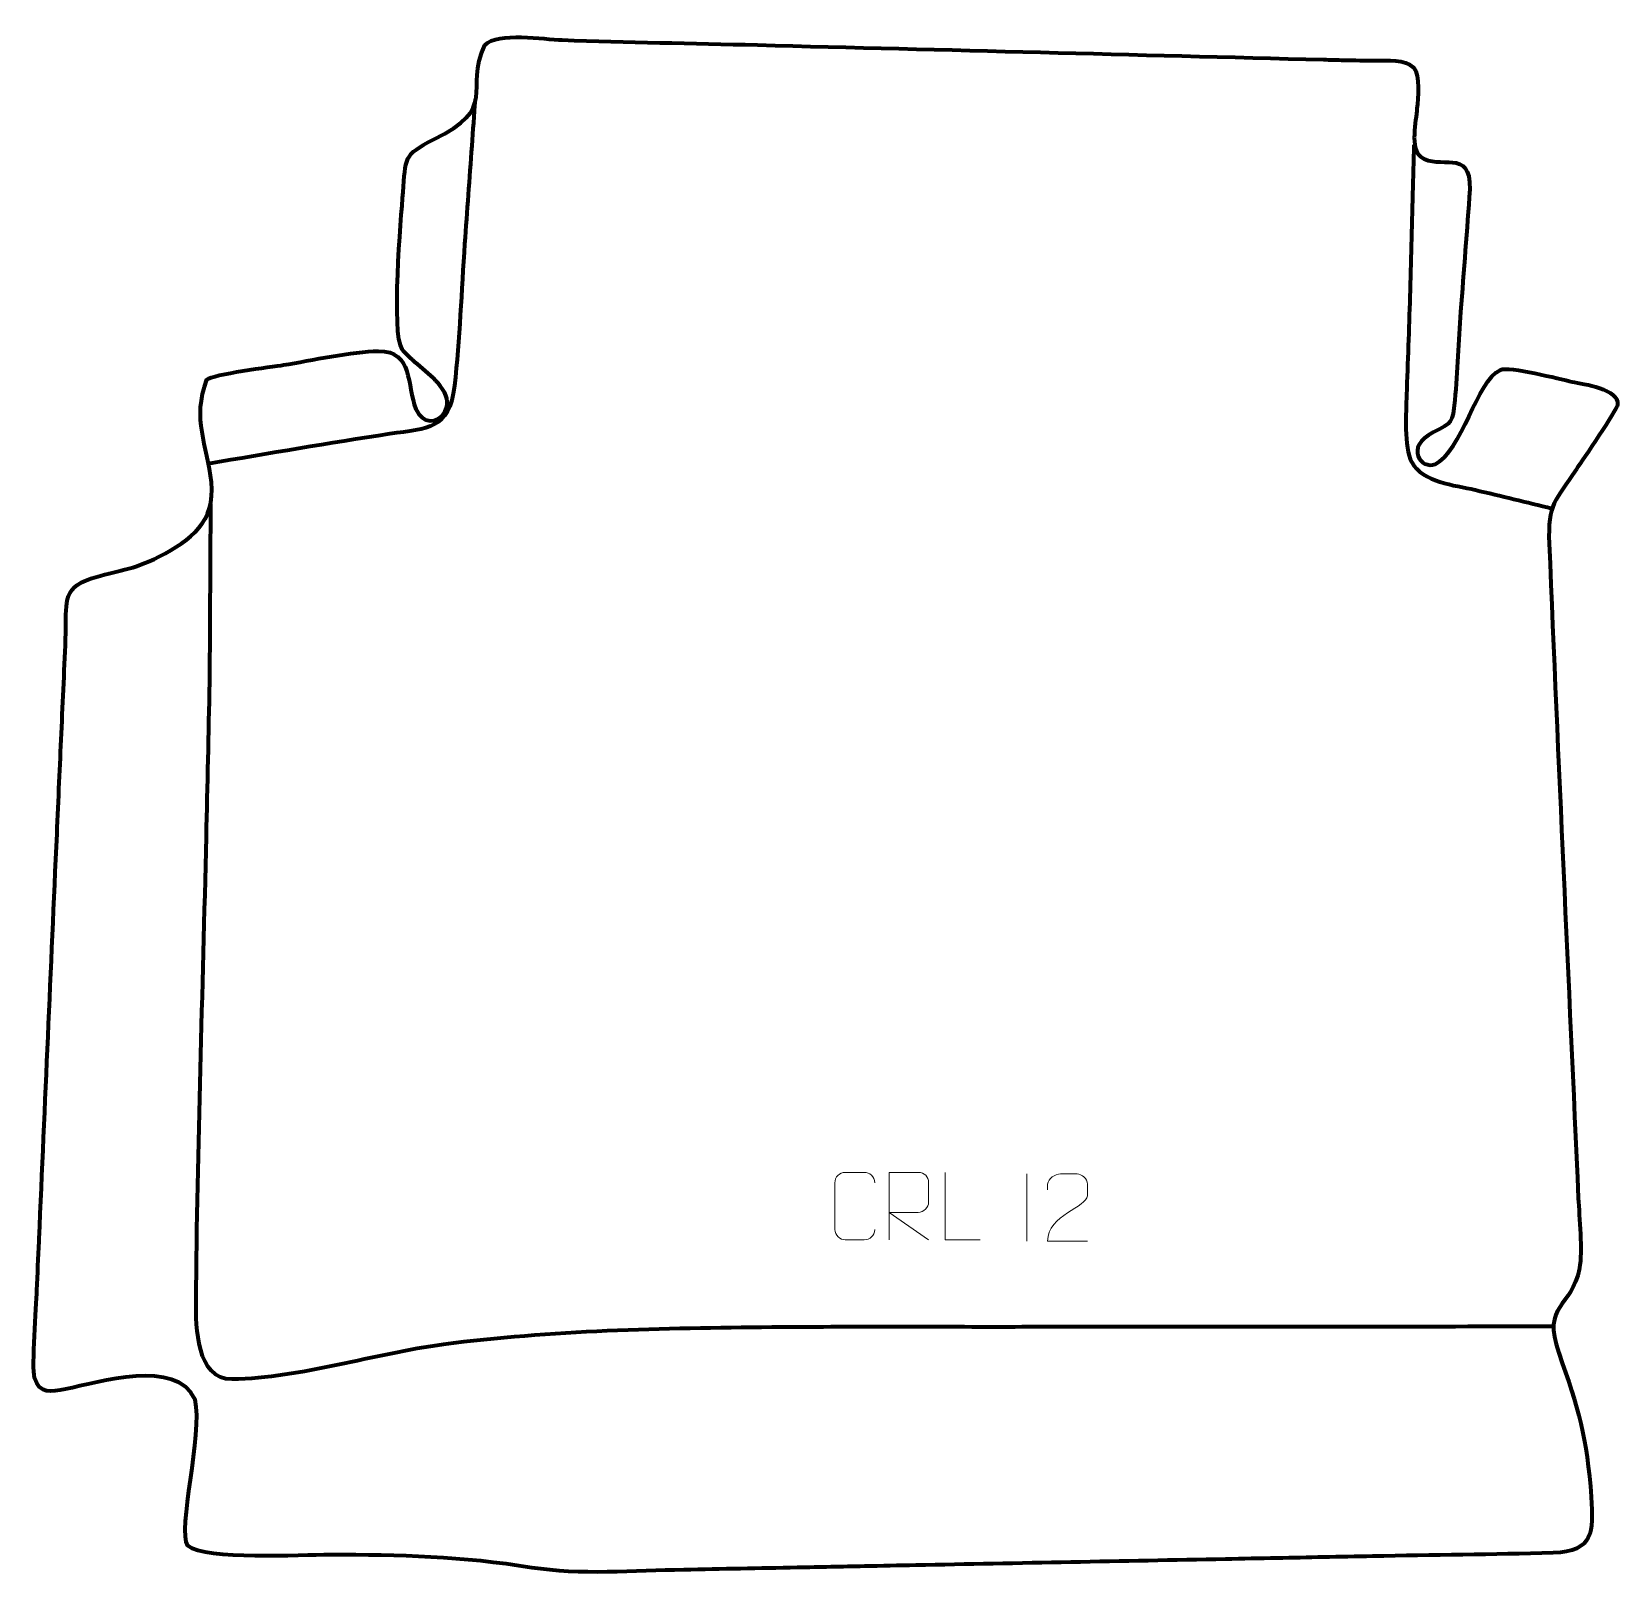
# Model space of a CAD drawing. Header units: millimetres. Extents: x 1092 to 1680, y 206 to 777.
import ezdxf

# ---------------------------------------------------------------- set-up
doc = ezdxf.new("R2010")
doc.units = ezdxf.units.MM
doc.header["$MEASUREMENT"] = 0
doc.layers.add('layer 2', color=7, linetype='Continuous')
doc.layers.add('layer 3', color=7, linetype='Continuous')

msp = doc.modelspace()

# ---------------------------------------------------------------- linework, layer by layer
at = {"layer": 'layer 2', "color": 142, "lineweight": 158}
for points, knots in [([(1256.5008, 752.3712), (1256.0865, 746.6461), (1255.6722, 740.921), (1255.2579, 735.1958), (1255.2579, 735.1958), (1254.3833, 723.1095), (1253.5088, 711.0231), (1252.6341, 698.9367), (1252.6341, 698.9367), (1251.4161, 681.6036), (1250.7929, 663.498), (1248.8643, 646.3078), (1248.8643, 646.3078), (1246.7744, 629.9477), (1239.3222, 630.6417), (1224.8608, 628.4715), (1224.8608, 628.4715), (1202.4162, 625.1035), (1180.0547, 621.183), (1157.6709, 617.432)], [0, 0, 0, 0, 0.16666667, 0.16666667, 0.16666667, 0.16666667, 0.33333333, 0.33333333, 0.33333333, 0.33333333, 0.5, 0.5, 0.5, 0.5, 0.66666667, 0.66666667, 0.66666667, 0.66666667, 1, 1, 1, 1]), ([(1604.3664, 735.5965), (1604.2035, 729.5662), (1604.0406, 723.5359), (1603.8777, 717.5056), (1603.8777, 717.5056), (1603.5348, 704.8103), (1603.192, 692.115), (1602.849, 679.4196), (1602.849, 679.4196), (1602.5192, 667.2055), (1602.0236, 655.1073), (1601.6251, 642.9146), (1601.6251, 642.9146), (1601.4248, 636.7899), (1600.5413, 623.4542), (1603.4706, 618.111), (1603.4706, 618.111), (1607.6678, 610.4547), (1619.1994, 609.6089), (1627.0441, 607.7492), (1627.0441, 607.7492), (1636.5452, 605.4968), (1646.0236, 603.1736), (1655.5068, 600.8487)], [0, 0, 0, 0, 0.14285714, 0.14285714, 0.14285714, 0.14285714, 0.28571429, 0.28571429, 0.28571429, 0.28571429, 0.42857143, 0.42857143, 0.42857143, 0.42857143, 0.57142857, 0.57142857, 0.57142857, 0.57142857, 0.71428571, 0.71428571, 0.71428571, 0.71428571, 1, 1, 1, 1]), ([(1158.4975, 602.4917), (1158.4975, 602.4917), (1158.1053, 536.5057), (1158.1053, 536.5057), (1158.1053, 536.5057), (1157.682, 517.4196), (1157.2587, 498.3334), (1156.8353, 479.2474), (1156.8353, 479.2474), (1155.5551, 421.8984), (1153.4845, 364.2902), (1153.0146, 306.9593), (1153.0146, 306.9593), (1152.9485, 297.7709), (1153.1273, 278.0972), (1166.4037, 278.3365), (1166.4037, 278.3365), (1192.4915, 278.8067), (1218.7253, 287.7532), (1244.8599, 291.2352), (1244.8599, 291.2352), (1284.2769, 296.4406), (1326.5836, 297.2369), (1366.3933, 297.5857), (1366.3933, 297.5857), (1395.6233, 297.8417), (1424.9946, 297.6851), (1454.2402, 297.7069), (1454.2402, 297.7069), (1466.9808, 297.7164), (1479.7214, 297.7259), (1492.4621, 297.7353), (1492.4621, 297.7353), (1498.8324, 297.74), (1505.2027, 297.7448), (1511.573, 297.7496), (1511.573, 297.7496), (1559.6689, 297.7854), (1607.7649, 297.8211), (1655.8607, 297.8568)], [0, 0, 0, 0, 0.09090909, 0.09090909, 0.09090909, 0.09090909, 0.18181818, 0.18181818, 0.18181818, 0.18181818, 0.27272727, 0.27272727, 0.27272727, 0.27272727, 0.36363636, 0.36363636, 0.36363636, 0.36363636, 0.45454545, 0.45454545, 0.45454545, 0.45454545, 0.54545455, 0.54545455, 0.54545455, 0.54545455, 0.63636364, 0.63636364, 0.63636364, 0.63636364, 0.72727273, 0.72727273, 0.72727273, 0.72727273, 0.81818182, 0.81818182, 0.81818182, 0.81818182, 1, 1, 1, 1])]:
    msp.add_open_spline(points, degree=3, knots=knots, dxfattribs=at)
at = {"layer": 'layer 3', "color": 242, "lineweight": 158}
msp.add_open_spline([(1590.2352, 766.8223), (1586.3079, 766.8797), (1582.3832, 766.8989), (1578.4557, 766.9817), (1578.4557, 766.9817), (1575.9137, 767.0475), (1573.3718, 767.1132), (1570.8298, 767.1789), (1570.8298, 767.1789), (1500.9258, 768.9851), (1431.0217, 770.7914), (1361.1177, 772.5977), (1361.1177, 772.5977), (1337.0499, 773.2189), (1312.801, 773.6129), (1288.7618, 774.469), (1288.7618, 774.469), (1281.84, 774.7155), (1265.1588, 777.4942), (1260.0723, 772.5655), (1260.0723, 772.5655), (1252.388, 755.5524), (1265.4797, 749.3469), (1241.0611, 737.5185), (1241.0611, 737.5185), (1229.9371, 732.0605), (1230.8044, 730.3771), (1229.8234, 718.0233), (1229.8234, 718.0233), (1229.1121, 708.5525), (1225.3373, 665.5565), (1229.5179, 659.8271), (1229.5179, 659.8271), (1232.4972, 655.7439), (1239.631, 651.4461), (1243.5765, 646.2709), (1243.5765, 646.2709), (1246.0008, 643.091), (1247.1114, 640.2697), (1245.2869, 636.5229), (1245.2869, 636.5229), (1242.6529, 631.9661), (1236.914, 632.228), (1234.581, 637.6133), (1234.581, 637.6133), (1231.0645, 646.5903), (1233.6015, 659.1674), (1220.7068, 659.1507), (1220.7068, 659.1507), (1211.1787, 659.1384), (1195.6048, 655.6955), (1185.549, 654.0335), (1185.549, 654.0335), (1181.0848, 653.3611), (1159.284, 650.6111), (1157.1095, 648.6302), (1157.1095, 648.6302), (1151.5575, 633.7691), (1157.3365, 624.5563), (1158.7977, 610.5524), (1158.7977, 610.5524), (1160.3373, 595.7987), (1151.4187, 589.3582), (1139.4497, 583.0236), (1139.4497, 583.0236), (1129.4344, 577.9644), (1124.0836, 577.978), (1114.1415, 574.8833), (1114.1415, 574.8833), (1103.1247, 571.4541), (1105.2472, 564.5472), (1104.8795, 554.8101), (1104.8795, 554.8101), (1104.4099, 542.3761), (1103.7927, 529.9334), (1103.2429, 517.5012), (1103.2429, 517.5012), (1102.976, 511.4518), (1102.7091, 505.4025), (1102.4422, 499.3533), (1102.4422, 499.3533), (1102.1613, 492.9856), (1101.8804, 486.6179), (1101.5995, 480.2503), (1101.5995, 480.2503), (1099.3942, 430.264), (1097.1889, 380.2777), (1094.9838, 330.2915), (1094.9838, 330.2915), (1094.9838, 330.2915), (1094.9416, 329.3363), (1094.9416, 329.3363), (1094.9416, 329.3363), (1094.6747, 323.287), (1094.4078, 317.2377), (1094.141, 311.1884), (1094.141, 311.1884), (1093.8627, 305.202), (1092.2436, 282.8907), (1093.2646, 278.7023), (1093.2646, 278.7023), (1095.2016, 272.5493), (1099.3372, 273.54), (1104.7309, 274.5461), (1104.7309, 274.5461), (1117.1468, 277.0864), (1145.6838, 286.1102), (1152.7968, 270.6624), (1152.7968, 270.6624), (1155.8019, 257.8675), (1146.0127, 222.4035), (1150.1335, 216.4913), (1150.1335, 216.4913), (1156.6403, 211.0966), (1192.2346, 213.1329), (1202.6626, 213.1531), (1202.6626, 213.1531), (1228.6282, 213.2033), (1251.7468, 212.548), (1277.5023, 208.4079), (1277.5023, 208.4079), (1294.9372, 205.6053), (1315.9557, 207.2616), (1333.8227, 207.6133), (1333.8227, 207.6133), (1347.8405, 207.8893), (1361.8585, 208.1663), (1375.8764, 208.4428), (1375.8764, 208.4428), (1384.1597, 208.6062), (1392.4429, 208.7695), (1400.7261, 208.9329), (1400.7261, 208.9329), (1407.0976, 209.0586), (1413.469, 209.1843), (1419.8405, 209.31), (1419.8405, 209.31), (1458.0691, 210.0641), (1496.2977, 210.8182), (1534.5264, 211.5723), (1534.5264, 211.5723), (1540.8978, 211.698), (1547.2693, 211.8237), (1553.6406, 211.9494), (1553.6406, 211.9494), (1559.375, 212.0624), (1565.1093, 212.1756), (1570.8436, 212.2887), (1570.8436, 212.2887), (1576.8965, 212.408), (1582.9493, 212.5274), (1589.0021, 212.6469), (1589.0021, 212.6469), (1611.3125, 213.0777), (1633.6298, 213.2902), (1655.9364, 213.8865), (1655.9364, 213.8865), (1671.1216, 214.5577), (1670.79, 221.3583), (1670.0508, 234.6426), (1670.0508, 234.6426), (1668.4333, 256.5164), (1665.3679, 267.5204), (1657.986, 287.9599), (1657.986, 287.9599), (1651.6515, 306.462), (1662.8093, 304.2339), (1665.6789, 319.3521), (1665.6789, 319.3521), (1666.8672, 325.613), (1665.5681, 338.3005), (1665.2573, 345.2834), (1665.2573, 345.2834), (1661.6538, 426.1588), (1657.7963, 507.0233), (1654.4642, 587.9106), (1654.4642, 587.9106), (1653.8521, 602.7695), (1656.7441, 603.6137), (1664.5289, 615.4474), (1664.5289, 615.4474), (1666.7108, 618.7082), (1679.5614, 637.3477), (1679.778, 639.314), (1679.778, 639.314), (1680.4242, 645.179), (1667.2366, 646.9462), (1662.9187, 647.835), (1662.9187, 647.835), (1658.3512, 648.8407), (1639.6537, 653.6943), (1636.4175, 652.2556), (1636.4175, 652.2556), (1627.6965, 648.3785), (1621.9547, 621.6708), (1612.1639, 617.319), (1612.1639, 617.319), (1607.1945, 615.1101), (1600.6073, 623.477), (1611.5648, 629.1369), (1611.5648, 629.1369), (1618.4101, 632.6727), (1618.6502, 632.1667), (1619.4835, 640.955), (1619.4835, 640.955), (1620.467, 651.709), (1620.8618, 662.8503), (1621.6578, 673.706), (1621.6578, 673.706), (1622.7718, 688.8357), (1624.0025, 703.9641), (1625.0337, 719.0989), (1625.0337, 719.0989), (1625.5272, 734.844), (1613.6915, 725.9715), (1606.8214, 731.2162), (1606.8214, 731.2162), (1602.7974, 734.2882), (1605.1171, 744.3626), (1605.4887, 749.1063), (1605.4887, 749.1063), (1605.7712, 752.7142), (1606.8167, 761.5101), (1604.1891, 764.2109), (1604.1891, 764.2109), (1601.0978, 767.3884), (1594.3705, 766.8118), (1590.2352, 766.8223)], degree=3, knots=[0, 0, 0, 0, 0.01724138, 0.01724138, 0.01724138, 0.01724138, 0.03448276, 0.03448276, 0.03448276, 0.03448276, 0.05172414, 0.05172414, 0.05172414, 0.05172414, 0.06896552, 0.06896552, 0.06896552, 0.06896552, 0.0862069, 0.0862069, 0.0862069, 0.0862069, 0.10344828, 0.10344828, 0.10344828, 0.10344828, 0.12068966, 0.12068966, 0.12068966, 0.12068966, 0.13793103, 0.13793103, 0.13793103, 0.13793103, 0.15517241, 0.15517241, 0.15517241, 0.15517241, 0.17241379, 0.17241379, 0.17241379, 0.17241379, 0.18965517, 0.18965517, 0.18965517, 0.18965517, 0.20689655, 0.20689655, 0.20689655, 0.20689655, 0.22413793, 0.22413793, 0.22413793, 0.22413793, 0.24137931, 0.24137931, 0.24137931, 0.24137931, 0.25862069, 0.25862069, 0.25862069, 0.25862069, 0.27586207, 0.27586207, 0.27586207, 0.27586207, 0.29310345, 0.29310345, 0.29310345, 0.29310345, 0.31034483, 0.31034483, 0.31034483, 0.31034483, 0.32758621, 0.32758621, 0.32758621, 0.32758621, 0.34482759, 0.34482759, 0.34482759, 0.34482759, 0.36206897, 0.36206897, 0.36206897, 0.36206897, 0.37931034, 0.37931034, 0.37931034, 0.37931034, 0.39655172, 0.39655172, 0.39655172, 0.39655172, 0.4137931, 0.4137931, 0.4137931, 0.4137931, 0.43103448, 0.43103448, 0.43103448, 0.43103448, 0.44827586, 0.44827586, 0.44827586, 0.44827586, 0.46551724, 0.46551724, 0.46551724, 0.46551724, 0.48275862, 0.48275862, 0.48275862, 0.48275862, 0.5, 0.5, 0.5, 0.5, 0.51724138, 0.51724138, 0.51724138, 0.51724138, 0.53448276, 0.53448276, 0.53448276, 0.53448276, 0.55172414, 0.55172414, 0.55172414, 0.55172414, 0.56896552, 0.56896552, 0.56896552, 0.56896552, 0.5862069, 0.5862069, 0.5862069, 0.5862069, 0.60344828, 0.60344828, 0.60344828, 0.60344828, 0.62068966, 0.62068966, 0.62068966, 0.62068966, 0.63793103, 0.63793103, 0.63793103, 0.63793103, 0.65517241, 0.65517241, 0.65517241, 0.65517241, 0.67241379, 0.67241379, 0.67241379, 0.67241379, 0.68965517, 0.68965517, 0.68965517, 0.68965517, 0.70689655, 0.70689655, 0.70689655, 0.70689655, 0.72413793, 0.72413793, 0.72413793, 0.72413793, 0.74137931, 0.74137931, 0.74137931, 0.74137931, 0.75862069, 0.75862069, 0.75862069, 0.75862069, 0.77586207, 0.77586207, 0.77586207, 0.77586207, 0.79310345, 0.79310345, 0.79310345, 0.79310345, 0.81034483, 0.81034483, 0.81034483, 0.81034483, 0.82758621, 0.82758621, 0.82758621, 0.82758621, 0.84482759, 0.84482759, 0.84482759, 0.84482759, 0.86206897, 0.86206897, 0.86206897, 0.86206897, 0.87931034, 0.87931034, 0.87931034, 0.87931034, 0.89655172, 0.89655172, 0.89655172, 0.89655172, 0.9137931, 0.9137931, 0.9137931, 0.9137931, 0.93103448, 0.93103448, 0.93103448, 0.93103448, 0.94827586, 0.94827586, 0.94827586, 0.94827586, 0.96551724, 0.96551724, 0.96551724, 0.96551724, 1, 1, 1, 1], dxfattribs=at)
at = {"layer": 'layer 3', "color": 250, "lineweight": 9}
for points, knots in [([(1404.6279, 333.7275), (1404.4881, 331.4041), (1402.8109, 329.9245), (1400.6632, 329.9137), (1400.6632, 329.9137), (1398.3313, 329.9141), (1395.9994, 329.9141), (1393.6679, 329.9137), (1393.6679, 329.9137), (1391.7429, 329.8083), (1389.7708, 331.6928), (1389.782, 333.7101), (1389.782, 333.7101), (1389.7824, 339.4802), (1389.7824, 345.2499), (1389.782, 351.0192), (1389.782, 351.0192), (1389.7862, 353.1573), (1391.5329, 354.8765), (1393.6853, 354.863), (1393.6853, 354.863), (1396.011, 354.863), (1398.3371, 354.863), (1400.6632, 354.863), (1400.6632, 354.863), (1402.6098, 354.8985), (1404.6012, 353.407), (1404.6279, 350.9694)], [0, 0, 0, 0, 0.125, 0.125, 0.125, 0.125, 0.25, 0.25, 0.25, 0.25, 0.375, 0.375, 0.375, 0.375, 0.5, 0.5, 0.5, 0.5, 0.625, 0.625, 0.625, 0.625, 0.75, 0.75, 0.75, 0.75, 1, 1, 1, 1]), ([(1409.8729, 329.9098), (1409.8729, 329.9098), (1409.8729, 354.8633), (1409.8729, 354.8633), (1409.8729, 354.8633), (1413.4677, 354.8633), (1417.0632, 354.8633), (1420.6584, 354.8633), (1420.6584, 354.8633), (1422.9837, 354.8256), (1424.541, 353.3356), (1424.5369, 350.9692), (1424.5369, 350.9692), (1424.5365, 348.9337), (1424.5365, 345.8743), (1424.5369, 343.8383), (1424.5369, 343.8383), (1424.5304, 341.9628), (1422.7181, 340.021), (1420.7086, 340.0019), (1420.7086, 340.0019), (1420.7086, 340.0019), (1409.8729, 340.0019), (1409.8729, 340.0019), (1409.8729, 340.0019), (1409.8729, 340.0019), (1424.5276, 329.9098), (1424.5276, 329.9098)], [0, 0, 0, 0, 0.125, 0.125, 0.125, 0.125, 0.25, 0.25, 0.25, 0.25, 0.375, 0.375, 0.375, 0.375, 0.5, 0.5, 0.5, 0.5, 0.625, 0.625, 0.625, 0.625, 0.75, 0.75, 0.75, 0.75, 1, 1, 1, 1]), ([(1443.6795, 329.9097), (1443.6795, 329.9097), (1430.7304, 329.9097), (1430.7304, 329.9097), (1430.7304, 329.9097), (1430.7304, 329.9097), (1430.7304, 354.8633), (1430.7304, 354.8633)], [0, 0, 0, 0, 0.33333333, 0.33333333, 0.33333333, 0.33333333, 1, 1, 1, 1]), ([(1483.3787, 329.3418), (1478.4643, 329.3421), (1473.5499, 329.3421), (1468.6358, 329.3418), (1468.6358, 329.3418), (1468.6358, 339.2741), (1483.2868, 341.9153), (1483.3787, 346.2256), (1483.3787, 346.2256), (1483.3784, 347.6497), (1483.3784, 349.0734), (1483.3787, 350.4967), (1483.3787, 350.4967), (1483.3618, 352.5738), (1481.239, 354.2986), (1479.568, 354.3159), (1479.568, 354.3159), (1477.4948, 354.3155), (1475.4219, 354.3155), (1473.3495, 354.3159), (1473.3495, 354.3159), (1471.5274, 354.3324), (1468.7027, 352.5403), (1468.6358, 350.4467), (1468.6358, 350.4467), (1468.6358, 350.4467), (1468.6358, 348.3919), (1468.6358, 348.3919)], [0, 0, 0, 0, 0.125, 0.125, 0.125, 0.125, 0.25, 0.25, 0.25, 0.25, 0.375, 0.375, 0.375, 0.375, 0.5, 0.5, 0.5, 0.5, 0.625, 0.625, 0.625, 0.625, 0.75, 0.75, 0.75, 0.75, 1, 1, 1, 1])]:
    msp.add_open_spline(points, degree=3, knots=knots, dxfattribs=at)
msp.add_open_spline([(1460.87, 354.3159), (1460.87, 354.3159), (1460.87, 329.3418), (1460.87, 329.3418)], degree=3, dxfattribs=at)

doc.saveas('drawing.dxf')
